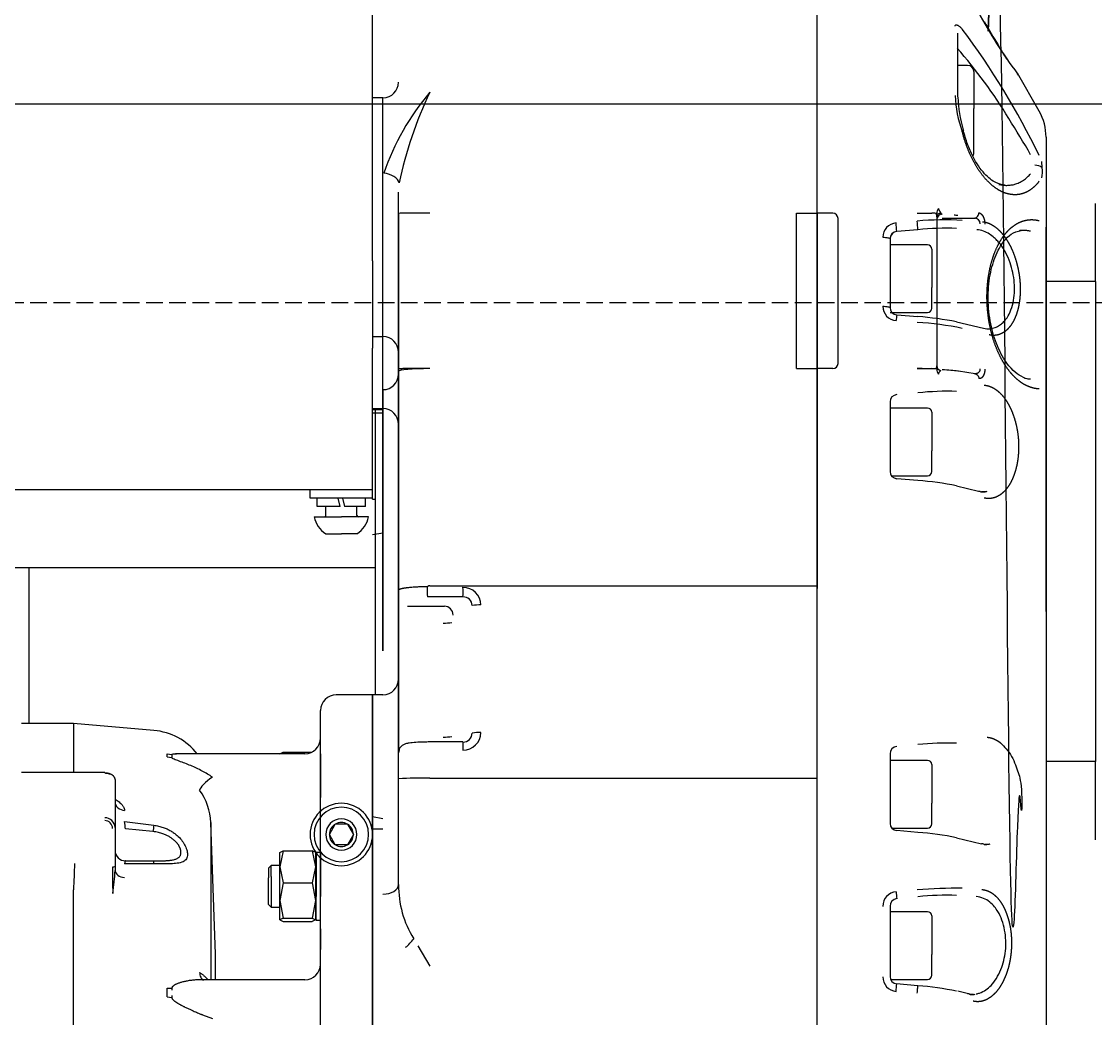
# Model space of a CAD drawing. Extents: x -1899985 to 1774885, y 556286 to 2175695.
# Drawn here: x -1659188.9 to -1658864.4, y 574281.3 to 574582.4 of the extents above; entities that cross this region are included whole.
import ezdxf

# ---------------------------------------------------------------- set-up
doc = ezdxf.new("R2010")
doc.units = 0
doc.header["$LTSCALE"] = 10
doc.header["$MEASUREMENT"] = 0
doc.linetypes.add('20剖面图$0$__DASH', pattern=[0.35, 0.25, -0.1])
doc.linetypes.add('20剖面图$0$DOTE', pattern=[2.42, 2, -0.2, 0.02, -0.2])
for name, color, linetype in [('20剖面图$0$A-AXIS-DOTE', 14, '20剖面图$0$DOTE'), ('20剖面图$0$A-LIN-V', 9, 'Continuous'), ('20剖面图$0$EWHS5T6M-1', 7, 'Continuous'), ('20剖面图$0$EWHS5T6M-3', 7, 'Continuous'), ('20剖面图$0$FHSGH10105-主梁-04', 7, 'Continuous'), ('20剖面图$0$FHSGH10105-主梁-06', 7, 'Continuous'), ('A-LIN-V', 9, 'Continuous')]:
    doc.layers.add(name, color=color, linetype=linetype)

# ---------------------------------------------------------------- blocks, each defined once
blk = doc.blocks.new('20剖面图$0$5555rrrrrrrrrrr')
at = {"layer": '20剖面图$0$EWHS5T6M-1', "color": 7, "linetype": 'Continuous'}
blk.add_line((-1631201.15, 574405.47), (-1631201.15, 574452.49), dxfattribs=at)
at = {"layer": '20剖面图$0$EWHS5T6M-3', "color": 7, "linetype": 'Continuous'}
for p, q in [((-1631097.43, 574583.28), (-1631097.43, 574624.92)), ((-1630963.08, 574596.09), (-1630963.08, 574620.99)), ((-1630963.08, 574596.09), (-1630963.08, 574620.99)), ((-1630920.56, 574594.73), (-1630920.56, 574614)), ((-1630917.66, 574604.23), (-1630920.56, 574604.23)), ((-1630915.78, 574602.35), (-1630915.78, 574591.16)), ((-1630902.28, 574601.27), (-1630902.6, 574601.72)), ((-1630902.28, 574601.27), (-1630902.6, 574601.72)), ((-1630896.01, 574590.35), (-1630902.59, 574601.83)), ((-1630896.01, 574590.35), (-1630902.59, 574601.83)), ((-1630963.08, 574447.86), (-1630963.08, 574596.09)), ((-1630963.08, 574447.05), (-1630963.08, 574596.09)), ((-1631094.29, 574594.43), (-1631097.43, 574594.43)), ((-1631094.29, 574427.38), (-1631094.29, 574594.43)), ((-1630915.78, 574577.83), (-1630915.78, 574591.16)), ((-1631097.43, 574545.15), (-1631097.43, 574583.28)), ((-1630893.93, 574582.54), (-1630893.93, 574569.04)), ((-1630893.93, 574582.54), (-1630893.93, 574569.04)), ((-1630895.14, 574573.33), (-1630895.23, 574575.18)), ((-1630893.93, 574569.04), (-1630893.93, 574439.25)), ((-1630893.93, 574569.04), (-1630893.93, 574439.25)), ((-1631089.58, 574445.75), (-1631089.58, 574565.9)), ((-1630879, 574538.92), (-1630879, 574562.49)), ((-1631089.58, 574512.49), (-1631089.58, 574559.45)), ((-1631089.58, 574559.45), (-1631089.58, 574396.6)), ((-1631080.15, 574559.59), (-1631088, 574559.59)), ((-1630969.36, 574559.59), (-1630963.08, 574559.59)), ((-1630969.36, 574512.63), (-1630969.36, 574559.59)), ((-1630963.08, 574557.05), (-1630963.08, 574559.59)), ((-1630963.08, 574559.59), (-1630963.08, 574446.22)), ((-1630958.36, 574559.59), (-1630963.08, 574559.59)), ((-1630963.08, 574557.05), (-1630963.08, 574559.59)), ((-1630963.08, 574559.59), (-1630963.08, 574447.05)), ((-1630963.08, 574552), (-1630963.08, 574557.05)), ((-1630963.08, 574552), (-1630963.08, 574557.05)), ((-1630956.79, 574514.2), (-1630956.79, 574558.02)), ((-1630932.86, 574559.59), (-1630928.5, 574559.59)), ((-1630927.02, 574559.5), (-1630926.99, 574559.49)), ((-1630926.93, 574558.5), (-1630927.02, 574559.5)), ((-1630926.93, 574558.5), (-1630926.93, 574513.44)), ((-1630925.36, 574558.08), (-1630915.62, 574558.08)), ((-1630932.67, 574554.58), (-1630939.07, 574554.03)), ((-1630939.07, 574554.03), (-1630939.07, 574554.06)), ((-1630893.93, 574439.25), (-1630893.93, 574555.31)), ((-1630893.93, 574555.31), (-1630893.93, 574529.76)), ((-1630963.08, 574516.93), (-1630963.08, 574552)), ((-1630963.08, 574516.93), (-1630963.08, 574552)), ((-1630941.08, 574551.88), (-1630941.08, 574531.05)), ((-1630929.76, 574550.01), (-1630941.08, 574550.01)), ((-1630928.5, 574548.76), (-1630928.5, 574537.1)), ((-1631097.43, 574545.15), (-1631097.43, 574518.85)), ((-1630928.5, 574545.25), (-1630928.5, 574545.24)), ((-1630928.5, 574530.84), (-1630928.5, 574537.1)), ((-1630879, 574538.92), (-1630893.93, 574538.92)), ((-1630879, 574538.92), (-1630893.93, 574538.92)), ((-1630893.93, 574538.92), (-1630893.93, 574387.79)), ((-1630879, 574538.92), (-1630879, 574393.92)), ((-1630928.5, 574534.36), (-1630928.5, 574534.35)), ((-1630941.08, 574529.58), (-1630929.76, 574529.58)), ((-1630939.07, 574528.9), (-1630932.67, 574528.35)), ((-1630893.93, 574529.76), (-1630893.93, 574507.15)), ((-1630920.97, 574526.75), (-1630912.84, 574524.81)), ((-1631097.43, 574522.32), (-1631094.29, 574522.32)), ((-1631097.43, 574517.71), (-1631097.43, 574518.85)), ((-1631097.43, 574476.06), (-1631097.43, 574517.71)), ((-1630963.08, 574512.63), (-1630963.08, 574516.93)), ((-1630963.08, 574512.63), (-1630963.08, 574516.93)), ((-1631089.58, 574511.8), (-1631089.58, 574512.49)), ((-1631089.58, 574388.76), (-1631089.58, 574511.8)), ((-1631080.15, 574512.63), (-1631088, 574512.63)), ((-1630969.36, 574512.63), (-1630963.08, 574512.63)), ((-1630963.08, 574390), (-1630963.08, 574512.63)), ((-1630958.36, 574512.63), (-1630963.08, 574512.63)), ((-1630963.08, 574388.96), (-1630963.08, 574512.63)), ((-1630932.86, 574512.63), (-1630928.5, 574512.63)), ((-1630927.02, 574512.54), (-1630926.93, 574513.44)), ((-1630926.99, 574512.53), (-1630927.02, 574512.54)), ((-1630915.39, 574511.11), (-1630920.38, 574511.86)), ((-1630915.21, 574511.13), (-1630915.27, 574511.08)), ((-1631094.29, 574506.28), (-1631094.29, 574427.38)), ((-1630893.93, 574507.15), (-1630893.93, 574387.79)), ((-1630941.08, 574502.6), (-1630941.08, 574481.57)), ((-1631097.43, 574500.57), (-1631094.29, 574500.57)), ((-1631097.43, 574500.27), (-1631094.29, 574500.27)), ((-1631094.29, 574499.21), (-1631097.43, 574499.21)), ((-1631096.65, 574500.57), (-1631096.65, 574414.11)), ((-1630929.76, 574500.71), (-1630941.08, 574500.71)), ((-1630928.5, 574499.45), (-1630928.5, 574487.8)), ((-1630928.5, 574495.95), (-1630928.5, 574495.94)), ((-1630928.5, 574481.54), (-1630928.5, 574487.8)), ((-1630928.5, 574485.05), (-1630928.5, 574485.04)), ((-1630940.66, 574480.28), (-1630929.76, 574480.28)), ((-1630932.67, 574478.84), (-1630939.07, 574479.39)), ((-1631097.43, 574476.06), (-1632012, 574476.06)), ((-1631116.29, 574473.55), (-1631116.29, 574476.06)), ((-1631097.43, 574473.55), (-1631097.43, 574476.06)), ((-1630920.97, 574477.22), (-1630914.34, 574475.64)), ((-1631097.43, 574473.55), (-1631116.29, 574473.55)), ((-1631114.17, 574471.03), (-1631114.17, 574473.55)), ((-1631107.18, 574471.03), (-1631107.85, 574473.55)), ((-1631106.55, 574473.55), (-1631105.87, 574471.03)), ((-1631099.55, 574471.03), (-1631099.55, 574473.55)), ((-1631097.43, 574473.18), (-1631097.43, 574473.55)), ((-1631097.43, 574473.18), (-1631096.65, 574473.18)), ((-1631107.18, 574471.03), (-1631114.17, 574471.03)), ((-1631111.58, 574468.28), (-1631111.58, 574471.03)), ((-1631099.55, 574471.03), (-1631105.87, 574471.03)), ((-1631102.15, 574468.28), (-1631102.15, 574471.03)), ((-1631115.11, 574467.89), (-1631106.86, 574467.89)), ((-1631098.61, 574467.89), (-1631106.86, 574467.89)), ((-1631111.58, 574462.71), (-1631106.86, 574462.71)), ((-1631110.49, 574462.71), (-1631110.49, 574462.7)), ((-1631102.15, 574462.71), (-1631106.86, 574462.71)), ((-1631094.29, 574462.94), (-1631097.43, 574462.39)), ((-1631080.15, 574447.05), (-1630963.08, 574447.05)), ((-1631089.58, 574443.56), (-1631089.58, 574445.75)), ((-1631089.58, 574435.56), (-1631089.58, 574443.56)), ((-1631070.12, 574443.68), (-1631080.83, 574443.68)), ((-1631086.9, 574440.9), (-1631075.74, 574440.9)), ((-1630893.93, 574439.25), (-1630893.93, 574393.92)), ((-1631089.58, 574401.12), (-1631089.58, 574435.56)), ((-1631097.43, 574414.11), (-1631108.43, 574414.11)), ((-1631097.43, 574414.11), (-1631097.43, 574270.67)), ((-1631094.29, 574414.11), (-1631097.43, 574414.11)), ((-1631097.43, 574155.96), (-1631097.43, 574414.11)), ((-1631089.58, 574415.51), (-1631089.58, 574405.11)), ((-1631113.15, 574158.99), (-1631113.15, 574409.4)), ((-1631187.79, 574405.47), (-1631203.5, 574405.47)), ((-1631187.79, 574405.47), (-1631187.79, 574390.61)), ((-1631163.51, 574403.35), (-1631187.79, 574405.47)), ((-1631089.58, 574396.54), (-1631089.58, 574401.12)), ((-1631070.12, 574399.86), (-1631080.15, 574399.86)), ((-1631159.5, 574395.35), (-1631159.5, 574396.27)), ((-1631159.5, 574396.27), (-1631158.09, 574396.07)), ((-1631159.5, 574395.35), (-1631158.09, 574395.13)), ((-1631158.09, 574396.07), (-1631158.09, 574395.13)), ((-1631117.86, 574396.29), (-1631156.93, 574396.29)), ((-1631125.4, 574396.3), (-1631124.49, 574396.81)), ((-1631125.4, 574396.29), (-1631125.4, 574396.33)), ((-1631124.49, 574396.81), (-1631115.71, 574396.81)), ((-1631113.15, 574396.33), (-1631113.15, 574383.05)), ((-1630941.08, 574396.32), (-1630941.08, 574375.29)), ((-1630929.76, 574394.29), (-1630941.08, 574394.29)), ((-1630928.5, 574393.03), (-1630928.5, 574381.38)), ((-1630879, 574393.92), (-1630893.93, 574393.92)), ((-1630879, 574393.92), (-1630893.93, 574393.92)), ((-1630879, 574370.35), (-1630879, 574393.92)), ((-1631178.36, 574390.61), (-1631203.5, 574390.61)), ((-1631175.22, 574388.54), (-1631175.22, 574373.99)), ((-1631089.58, 574356.8), (-1631089.58, 574388.76)), ((-1631080.15, 574388.96), (-1630963.08, 574388.96)), ((-1630963.08, 574191.06), (-1630963.08, 574388.96)), ((-1630963.08, 574191.06), (-1630963.08, 574387.91)), ((-1630928.5, 574389.53), (-1630928.5, 574389.52)), ((-1630893.93, 574387.79), (-1630893.93, 574209.92)), ((-1630893.93, 574387.79), (-1630893.93, 574209.92)), ((-1631113.15, 574375.91), (-1631113.15, 574383.05)), ((-1630928.5, 574375.12), (-1630928.5, 574381.38)), ((-1630928.5, 574378.63), (-1630928.5, 574378.62)), ((-1631172.35, 574375.8), (-1631163.51, 574374.7)), ((-1631144.86, 574335.8), (-1631146.31, 574375.53)), ((-1631146.31, 574375.53), (-1631146.31, 574328.02)), ((-1631110.49, 574371.92), (-1631108.68, 574375.06)), ((-1631105.05, 574375.06), (-1631108.68, 574375.06)), ((-1631105.05, 574375.06), (-1631103.23, 574371.92)), ((-1631097.43, 574377.31), (-1631094.29, 574376.75)), ((-1631175.22, 574373.99), (-1631175.22, 574362.32)), ((-1631163.78, 574372.8), (-1631172.08, 574373.59)), ((-1631108.68, 574368.78), (-1631110.49, 574371.92)), ((-1631103.23, 574371.92), (-1631105.05, 574368.78)), ((-1631094.29, 574373.49), (-1631097.43, 574373.49)), ((-1630940.55, 574373.86), (-1630929.76, 574373.86)), ((-1630932.67, 574372.55), (-1630939.07, 574373.11)), ((-1631105.05, 574368.78), (-1631108.68, 574368.78)), ((-1630920.97, 574370.94), (-1630913.44, 574369.14)), ((-1631124.49, 574366.97), (-1631125.4, 574362.14)), ((-1631125.4, 574366.46), (-1631124.49, 574366.97)), ((-1631125.4, 574362.14), (-1631125.4, 574366.5)), ((-1631124.49, 574366.97), (-1631115.63, 574366.97)), ((-1631114.86, 574366.54), (-1631115.63, 574366.97)), ((-1631115.63, 574366.97), (-1631114.72, 574362.14)), ((-1631114.72, 574366.5), (-1631114.72, 574362.14)), ((-1631114.44, 574366.5), (-1631114.72, 574365.4)), ((-1631114.44, 574366.5), (-1631114.44, 574353.21)), ((-1631113.15, 574366.5), (-1631114.44, 574366.5)), ((-1631113.15, 574366.5), (-1631113.15, 574353.21)), ((-1631175.22, 574362.32), (-1631175.22, 574361.09)), ((-1631163.51, 574363.07), (-1631172.35, 574363.08)), ((-1631172.08, 574363.96), (-1631163.78, 574363.94)), ((-1631128.08, 574362.57), (-1631128.86, 574361.78)), ((-1631128.86, 574361.78), (-1631128.86, 574358.82)), ((-1631128.08, 574359.19), (-1631128.08, 574362.57)), ((-1631125.4, 574362.57), (-1631128.08, 574362.57)), ((-1631125.4, 574351.97), (-1631125.4, 574362.14)), ((-1631125.4, 574362.14), (-1631124.49, 574357.31)), ((-1631114.72, 574362.14), (-1631115.63, 574357.31)), ((-1631114.72, 574362.14), (-1631114.72, 574351.97)), ((-1631128.86, 574350.78), (-1631128.86, 574358.82)), ((-1631128.08, 574359.19), (-1631128.08, 574350)), ((-1631124.49, 574357.31), (-1631125.4, 574351.97)), ((-1631124.49, 574357.31), (-1631115.63, 574357.31)), ((-1631115.63, 574357.31), (-1631114.72, 574351.97)), ((-1631187.79, 574179.54), (-1631187.79, 574355.23)), ((-1631114.44, 574346.07), (-1631114.44, 574353.21)), ((-1631113.15, 574346.07), (-1631113.15, 574353.21)), ((-1631128.86, 574350.78), (-1631128.08, 574350)), ((-1631128.08, 574350), (-1631125.4, 574350)), ((-1631125.4, 574346.11), (-1631125.4, 574351.97)), ((-1631125.4, 574351.97), (-1631124.49, 574346.62)), ((-1631114.72, 574351.97), (-1631115.63, 574346.62)), ((-1631114.72, 574351.97), (-1631114.72, 574346.11)), ((-1630941.08, 574350.3), (-1630941.08, 574329.03)), ((-1631124.49, 574346.62), (-1631125.4, 574346.11)), ((-1631125.4, 574346.11), (-1631124.49, 574345.59)), ((-1631124.49, 574346.62), (-1631115.63, 574346.62)), ((-1631124.49, 574345.59), (-1631115.63, 574345.59)), ((-1631115.63, 574346.62), (-1631114.72, 574346.11)), ((-1631114.72, 574346.11), (-1631115.63, 574345.59)), ((-1631114.72, 574347.17), (-1631114.44, 574346.07)), ((-1631114.72, 574346.07), (-1631114.72, 574346.11)), ((-1631114.44, 574346.07), (-1631113.15, 574346.07)), ((-1630929.76, 574348.59), (-1630941.08, 574348.59)), ((-1630928.5, 574347.33), (-1630928.5, 574335.68)), ((-1631113.15, 574343.38), (-1631113.15, 574337.23)), ((-1630928.5, 574343.82), (-1630928.5, 574343.82)), ((-1631144.86, 574328.02), (-1631144.86, 574335.8)), ((-1631113.15, 574330.09), (-1631113.15, 574337.23)), ((-1631083.77, 574338.24), (-1631080.15, 574332.15)), ((-1630928.5, 574329.42), (-1630928.5, 574335.68)), ((-1630928.5, 574332.93), (-1630928.5, 574332.92)), ((-1631117.86, 574328.02), (-1631149.94, 574328.02)), ((-1630940.9, 574328.16), (-1630929.76, 574328.16)), ((-1630932.67, 574326.24), (-1630939.18, 574326.81)), ((-1631159.5, 574325.54), (-1631158.09, 574325.48)), ((-1631159.5, 574322.84), (-1631159.5, 574325.54)), ((-1631159.5, 574322.84), (-1631158.09, 574322.7)), ((-1631158.09, 574325.48), (-1631158.07, 574324.9)), ((-1631158.07, 574323.28), (-1631158.09, 574322.7)), ((-1630917.34, 574323.76), (-1630920.64, 574324.56)), ((-1631148.85, 574317.49), (-1631145.82, 574316.34))]:
    blk.add_line(p, q, dxfattribs=at)
for centre, radius, start, end in [((-1630790.97, 574685.58), 139.62, 207.8147, 216.9144), ((-1630790.97, 574685.58), 139.62, 207.8147, 216.9144), ((-1631110.13, 574472.99), 238.02, 25.9154, 36.6875), ((-1631034.74, 574509.78), 151.4, 31.1783, 41.1797), ((-1630917.66, 574602.35), 1.89, 0, 90), ((-1631094.29, 574599.14), 4.71, 270, 0), ((-1631022.39, 574547.09), 75.74, 139.6913, 161.0512), ((-1630970.18, 574543.63), 121.84, 154.4985, 168.1022), ((-1630886.9, 574596.26), 34.53, 181.8555, 200.4386), ((-1630879.38, 574596.16), 41.23, 182.0863, 196.0099), ((-1630909.65, 574582.54), 15.71, 0, 29.8015), ((-1630909.65, 574582.54), 15.71, 0, 29.8015), ((-1631155.12, 574429.08), 296.24, 30.0121, 32.4783), ((-1630917.66, 574577.83), 1.89, 327.1231, 0), ((-1630897.41, 574570.21), 3.86, 53.9131, 88.9201), ((-1630904.29, 574572.03), 9.24, 348.7599, 8.0499), ((-1630924.51, 574559.51), 2.48, 142.1289, 180.5606), ((-1630958.36, 574558.02), 1.57, 0, 90), ((-1630938.91, 574552.28), 4.37, 94.6339, 179.6265), ((-1630988.14, 574551.66), 49.14, 2.8007, 5.8062), ((-1630924.7, 574468.83), 88.73, 86.479, 95.2763), ((-1630981.68, 574552.28), 49.06, 2.688, 5.7369), ((-1630915.68, 574556.2), 1.88, 5.4261, 88.2259), ((-1630938.91, 574551.87), 2.17, 94.2274, 179.4878), ((-1630923.59, 574464.54), 90.5, 88.3379, 95.7578), ((-1630929.76, 574548.76), 1.26, 0, 90), ((-1630938.91, 574531.49), 4.37, 180.3506, 265.3952), ((-1630938.91, 574531.07), 2.17, 180.5019, 265.7774), ((-1630929.76, 574530.84), 1.26, 270, 0), ((-1630917.9, 574525.74), 21.4, 171.4876, 176.2546), ((-1630939.58, 574434.38), 94.22, 78.6078, 85.7959), ((-1630937.95, 574436.38), 90.35, 78.055, 86.7698), ((-1631094.29, 574517.61), 4.71, 0, 90), ((-1630958.36, 574514.2), 1.57, 270, 0), ((-1630924.3, 574512.53), 2.68, 180.1204, 216.3422), ((-1631094.29, 574510.99), 4.71, 270, 0), ((-1630923.48, 574414.8), 91, 88.4203, 95.7989), ((-1631094.29, 574495.86), 4.71, 0, 90), ((-1630929.76, 574499.45), 1.26, 0, 90), ((-1630939.7, 574384.33), 94.76, 78.5985, 85.7461), ((-1630929.76, 574481.54), 1.26, 270, 0), ((-1630913.16, 574479.49), 4.11, 264.5277, 286.5739), ((-1631106.86, 574469.72), 8.45, 192.4855, 236.0883), ((-1631111.97, 574468.28), 0.393, 270, 0), ((-1631101.75, 574468.28), 0.393, 180, 270), ((-1631106.86, 574469.72), 8.45, 303.9117, 347.5145), ((-1631061.86, 574445.95), 19.1, 178.1204, 186.8182), ((-1631080.62, 574446.55), 0.34, 115.5124, 175.0691), ((-1631080.12, 574445.89), 1.16, 91.1511, 123.4361), ((-1631070.07, 574441.19), 5.38, 0.6276, 90.4679), ((-1631143.6, 574445.13), 73.5, 358.8719, 1.1281), ((-1631070.01, 574441), 2.68, 1.3111, 92.3612), ((-1631075.81, 574438.21), 2.69, 359.8405, 88.6371), ((-1631065.19, 574430), 11.26, 87.4575, 100.908), ((-1631075.69, 574448.23), 12.44, 268.0965, 280.2689), ((-1631094.29, 574418.83), 4.71, 270, 0), ((-1631108.43, 574409.4), 4.71, 90, 180), ((-1631165.15, 574384.56), 18.86, 38.4661, 85), ((-1631117.86, 574401.01), 4.71, 270, 0), ((-1631075.59, 574412.48), 11.14, 267.3841, 280.9814), ((-1631070.08, 574402.81), 5.39, 269.5845, 359.32), ((-1631070.1, 574402.63), 2.78, 269.6373, 358.4293), ((-1631065.2, 574391.61), 11.14, 87.3841, 100.9814), ((-1630923.48, 574308.52), 91, 88.4203, 95.7989), ((-1630929.76, 574393.03), 1.26, 0, 90), ((-1631082.5, 574275.85), 113.13, 88.8067, 93.5841), ((-1631164.05, 574374.86), 17.76, 2.1656, 35.9921), ((-1631106.86, 574371.92), 9.43, 0, 180), ((-1631106.86, 574371.92), 8.25, 0, 180), ((-1631178.29, 574373.91), 3.07, 1.4494, 91.411), ((-1631178.39, 574373.75), 2.39, 359.2434, 89.2251), ((-1631254.59, 574364.47), 83.02, 6.3059, 7.8411), ((-1631106.86, 574371.92), 4.71, 0, 180), ((-1631106.86, 574371.92), 3.63, 120, 180), ((-1631106.86, 574371.92), 3.63, 60, 120), ((-1631106.86, 574371.92), 3.63, 0, 60), ((-1630929.76, 574375.12), 1.26, 270, 0), ((-1631085.05, 574362.45), 79.41, 171.1243, 172.5133), ((-1631106.86, 574371.92), 9.43, 180, 0), ((-1631106.86, 574371.92), 8.25, 180, 0), ((-1631106.86, 574371.92), 4.71, 180, 0), ((-1631106.86, 574371.92), 3.63, 180, 240), ((-1631106.86, 574371.92), 3.63, 300, 0), ((-1630939.7, 574278.05), 94.76, 78.5985, 85.7461), ((-1631106.86, 574371.92), 3.63, 240, 300), ((-1630912.25, 574373.02), 4.14, 264.4697, 286.5306), ((-1631172.08, 574367.1), 3.14, 180.0379, 270.0378), ((-1630655.68, 574336.05), 532.45, 177.0859, 177.9353), ((-1630226.88, 574366.31), 949.13, 180.25707, 180.7349), ((-1631232.74, 574363.51), 57.58, 350.6304, 357.5894), ((-1631059.53, 574356.38), 30.04, 179.196, 212.0203), ((-1630920.85, 574210.14), 145.55, 89.3722, 94.7349), ((-1631187.96, 574355.23), 0.171, 357.1458, 1.0435), ((-1630938.85, 574350.22), 4.43, 95.3042, 180.1417), ((-1630938.83, 574350.3), 2.25, 96.1749, 179.9262), ((-1630750.44, 574370.95), 189.52, 184.9432, 185.5756), ((-1630923.56, 574266.32), 87.26, 88.2943, 95.9904), ((-1630929.76, 574347.33), 1.26, 0, 90), ((-1631117.86, 574332.73), 4.71, 270, 0), ((-1630929.76, 574329.42), 1.26, 270, 0), ((-1630938.85, 574328.92), 4.42, 179.8461, 264.708), ((-1630938.83, 574329.03), 2.24, 179.9476, 263.9475), ((-1631015.63, 574332.15), 76.75, 354.291, 356.0046), ((-1630939.64, 574233.15), 93.34, 78.4608, 85.7189), ((-1630916.56, 574327.73), 4.19, 266.1835, 287.0249)]:
    blk.add_arc(centre, radius, start, end, dxfattribs=at)
for centre, major_axis, ratio, start_param, end_param in [((-1631094.03, 574568.93), (4.64, -0.82), 0.579645, 0.23379, 1.672671), ((-1631088, 574559.45), (-1.57, 0), 0.087156, 4.712389, 6.283185), ((-1630928.5, 574559.45), (-1.57, 0), 0.087156, 3.482259, 4.712389), ((-1630925.36, 574558.5), (-1.57, 0), 0.786918, 4.994332, 6.283185), ((-1630925.36, 574557.7), (-1.57, 0), 0.996195, 4.712389, 6.283185), ((-1630932.86, 574558.22), (14.14, 0), 0.087156, 0.523599, 0.664081), ((-1630938.84, 574551.88), (2.24, -0.01), 0.981753, 1.67675, 3.141808), ((-1631088, 574512.49), (1.57, 0), 0.087156, 1.570796, 3.141593), ((-1631080.15, 574511.8), (-9.43, 0), 0.087156, 4.712389, 6.283185), ((-1630932.86, 574511.26), (15.71, 0), 0.087156, 1.187697, 1.570796), ((-1630928.5, 574512.49), (1.57, 0), 0.087156, 0.340666, 1.570796), ((-1630925.36, 574513.44), (-1.57, 0), 0.882114, 0, 1.288854), ((-1630932.86, 574511.26), (14.14, 0), 0.087156, 0.523599, 1.011737), ((-1630920.61, 574510.31), (-0.23, -1.55), 0.86273, 3.141593, 3.314816), ((-1630938.88, 574502.6), (-2.2, 0), 0.996195, 4.799655, 6.283185), ((-1630938.88, 574481.57), (2.2, 0), 0.996195, 3.141593, 4.625123), ((-1630938.88, 574396.32), (-2.2, 0), 0.996195, 4.799655, 6.283185), ((-1631145.82, 574387.8), (-3.81, -2.78), 0.246907, 4.534324, 6.060506), ((-1630938.88, 574375.29), (2.2, 0), 0.996195, 3.141593, 4.625123), ((-1631172.08, 574361.09), (3.14, 0), 0.692826, 3.141565, 4.625123), ((-1631094.29, 574356.8), (-4.71, 0), 0.616789, 1.570796, 3.141593), ((-1631087.44, 574340.27), (-3.22, -3.45), 0.378821, 1.18491, 1.960757), ((-1630938.83, 574329.03), (2.25, 0.04), 0.998994, 3.125734, 4.59105)]:
    blk.add_ellipse(centre, major_axis=major_axis, ratio=ratio, start_param=start_param, end_param=end_param, dxfattribs=at)
for points, degree, knots in [([(-1630911.72, 574401.29), (-1630910.71, 574401.22), (-1630909.71, 574400.81), (-1630908.72, 574400.39), (-1630907.77, 574399.64), (-1630906.82, 574398.9), (-1630905.96, 574397.84), (-1630905.1, 574396.79), (-1630904.37, 574395.48), (-1630903.64, 574394.17), (-1630903.06, 574392.65), (-1630902.48, 574391.14), (-1630902.08, 574389.47), (-1630901.68, 574387.81), (-1630901.48, 574386.07), (-1630901.28, 574384.34), (-1630901.28, 574382.59), (-1630901.28, 574380.85), (-1630901.48, 574379.18), (-1630901.68, 574377.5), (-1630902.08, 574375.96), (-1630902.48, 574374.42), (-1630903.06, 574373.07), (-1630903.64, 574371.73), (-1630904.37, 574370.64), (-1630905.1, 574369.55), (-1630905.96, 574368.76), (-1630906.82, 574622.97), (-1630907.77, 574622.5), (-1630908.71, 574622.04), (-1630909.71, 574621.93), (-1630910.71, 574621.82), (-1630911.72, 574622.06)], 2, [0, 0, 0, 0.0625, 0.0625, 0.125, 0.125, 0.1875, 0.1875, 0.25, 0.25, 0.3125, 0.3125, 0.375, 0.375, 0.4375, 0.4375, 0.5, 0.5, 0.5625, 0.5625, 0.625, 0.625, 0.6875, 0.6875, 0.75, 0.75, 0.8125, 0.8125, 0.875, 0.875, 0.9375, 0.9375, 1, 1, 1]), ([(-1630921.41, 574616.12), (-1630921.41, 574616.15), (-1630921.4, 574616.21), (-1630921.38, 574616.28), (-1630921.35, 574616.34), (-1630921.31, 574616.39), (-1630921.26, 574616.42), (-1630921.2, 574616.45), (-1630921.12, 574616.46), (-1630921.04, 574616.46), (-1630920.95, 574616.45), (-1630920.85, 574616.42), (-1630920.7, 574616.37), (-1630920.5, 574616.27), (-1630920.23, 574616.1), (-1630919.92, 574615.86), (-1630919.59, 574615.57), (-1630919.37, 574615.32), (-1630919.25, 574615.19)], 3, [0, 0, 0, 0, 0.044827, 0.089649, 0.134508, 0.179451, 0.224519, 0.269756, 0.315205, 0.360909, 0.406908, 0.453243, 0.499955, 0.591439, 0.686942, 0.786723, 0.891009, 1, 1, 1, 1]), ([(-1630912.63, 574617.48), (-1630911.21, 574615.02), (-1630909.78, 574612.59), (-1630907.52, 574608.82), (-1630906.64, 574607.38), (-1630905.85, 574606.12)], 3, [0, 0, 0, 0, 0.25, 0.25, 0.4283899, 0.4283899, 0.4283899, 0.4283899]), ([(-1630912.63, 574617.48), (-1630911.21, 574615.02), (-1630909.78, 574612.59), (-1630907.52, 574608.82), (-1630906.64, 574607.38), (-1630905.85, 574606.12)], 3, [0, 0, 0, 0, 0.25, 0.25, 0.4283899, 0.4283899, 0.4283899, 0.4283899]), ([(-1630919.02, 574584.79), (-1630918.95, 574584.74), (-1630918.92, 574584.68), (-1630918.93, 574584.49), (-1630919.07, 574584.34), (-1630919.25, 574584.2)], 3, [0.6278283, 0.6278283, 0.6278283, 0.6278283, 0.7554749, 0.7554749, 1, 1, 1, 1]), ([(-1630896.04, 574569.21), (-1630897.28, 574567.58), (-1630898.78, 574566.58), (-1630900.27, 574565.58), (-1630901.93, 574565.28), (-1630903.59, 574564.98), (-1630905.32, 574565.39), (-1630907.05, 574565.8), (-1630908.76, 574566.9), (-1630910.46, 574568), (-1630912.04, 574569.73), (-1630913.62, 574571.46), (-1630914.99, 574573.72), (-1630916.36, 574575.97), (-1630917.44, 574578.63), (-1630918.52, 574581.29), (-1630919.25, 574584.2)], 2, [0, 0, 0, 0.125, 0.125, 0.25, 0.25, 0.375, 0.375, 0.5, 0.5, 0.625, 0.625, 0.75, 0.75, 0.875, 0.875, 1, 1, 1]), ([(-1630906.35, 574568.01), (-1630907.36, 574568.18), (-1630909.23, 574568.57), (-1630912.72, 574571.34), (-1630915.62, 574575.55), (-1630917.79, 574580.44), (-1630918.56, 574583.15), (-1630919.01, 574584.78)], 3, [0, 0, 0, 0, 0.20239, 0.441275, 0.70926, 0.852292, 1, 1, 1, 1]), ([(-1630908.19, 574568.28), (-1630907.82, 574568.19), (-1630907.02, 574568.04), (-1630905.79, 574567.96), (-1630904.72, 574568.05), (-1630903.9, 574568.19), (-1630903.32, 574568.34), (-1630902.72, 574568.54), (-1630902.09, 574568.81), (-1630901.44, 574569.15), (-1630900.8, 574569.55), (-1630900.19, 574569.99), (-1630899.63, 574570.46), (-1630899.1, 574570.96), (-1630898.76, 574571.32), (-1630898.6, 574571.5)], 3, [0.6081582, 0.6081582, 0.6081582, 0.6081582, 0.6495039, 0.6996717, 0.7500026, 0.7714521, 0.794378, 0.8187894, 0.8446945, 0.8721015, 0.9010181, 0.9268597, 0.9519691, 0.9763484, 1, 1, 1, 1]), ([(-1630926.47, 574561.04), (-1630926.46, 574561.01), (-1630926.46, 574560.95), (-1630926.44, 574560.86), (-1630926.41, 574560.77), (-1630926.38, 574560.67), (-1630926.33, 574560.57), (-1630926.28, 574560.46), (-1630926.22, 574560.36), (-1630926.13, 574560.21), (-1630926.02, 574560.04), (-1630925.9, 574559.85), (-1630925.83, 574559.74), (-1630925.8, 574559.69)], 3, [0, 0, 0, 0, 0.046213, 0.095895, 0.149811, 0.208554, 0.272571, 0.342192, 0.417658, 0.499136, 0.665682, 0.832684, 1, 1, 1, 1]), ([(-1630915.62, 574558.08), (-1630915.27, 574558.1), (-1630914.91, 574558.29), (-1630914.41, 574558.89), (-1630914.26, 574559.31), (-1630914.26, 574559.72)], 3, [0, 0, 0, 0, 0.5, 0.5, 1, 1, 1, 1]), ([(-1630914.26, 574559.72), (-1630913.9, 574559.66), (-1630913.57, 574559.37), (-1630913.24, 574559.09), (-1630912.98, 574558.61), (-1630912.73, 574558.13), (-1630912.59, 574557.53), (-1630912.45, 574556.94), (-1630912.45, 574556.31)], 2, [0, 0, 0, 0.25, 0.25, 0.5, 0.5, 0.75, 0.75, 1, 1, 1]), ([(-1630925.8, 574559.69), (-1630925.78, 574559.66), (-1630925.75, 574559.59), (-1630925.69, 574559.51), (-1630925.63, 574559.44), (-1630925.57, 574559.37), (-1630925.5, 574559.33), (-1630925.43, 574559.29), (-1630925.39, 574559.27), (-1630925.36, 574559.27)], 3, [0, 0, 0, 0, 0.129131, 0.262792, 0.401034, 0.543884, 0.691341, 0.843389, 1, 1, 1, 1]), ([(-1630913.2, 574557), (-1630912.2, 574556.93), (-1630911.2, 574556.52), (-1630910.19, 574556.1), (-1630909.21, 574555.35), (-1630908.23, 574554.61), (-1630907.33, 574553.56), (-1630906.42, 574552.51), (-1630905.62, 574551.2), (-1630904.82, 574549.89), (-1630904.16, 574548.38), (-1630903.5, 574546.86), (-1630903.01, 574545.2), (-1630902.52, 574543.55), (-1630902.21, 574541.81), (-1630901.91, 574540.08), (-1630901.8, 574538.34), (-1630901.7, 574536.6), (-1630901.79, 574534.93), (-1630901.89, 574533.26), (-1630902.19, 574531.72), (-1630902.49, 574530.19), (-1630902.98, 574528.84), (-1630903.46, 574527.51), (-1630904.12, 574526.42), (-1630904.77, 574525.33), (-1630905.57, 574524.54), (-1630906.36, 574523.75), (-1630907.27, 574523.29), (-1630908.17, 574522.83), (-1630909.15, 574522.71), (-1630910.12, 574522.6), (-1630911.13, 574522.84)], 2, [0, 0, 0, 0.0625, 0.0625, 0.125, 0.125, 0.1875, 0.1875, 0.25, 0.25, 0.3125, 0.3125, 0.375, 0.375, 0.4375, 0.4375, 0.5, 0.5, 0.5625, 0.5625, 0.625, 0.625, 0.6875, 0.6875, 0.75, 0.75, 0.8125, 0.8125, 0.875, 0.875, 0.9375, 0.9375, 1, 1, 1]), ([(-1630896.04, 574506.51), (-1630897.55, 574506.56), (-1630899.05, 574507.15), (-1630900.56, 574507.73), (-1630901.99, 574508.83), (-1630903.42, 574509.92), (-1630904.71, 574511.48), (-1630906.01, 574513.03), (-1630907.12, 574514.99), (-1630908.22, 574516.94), (-1630909.1, 574519.21), (-1630909.97, 574521.48), (-1630910.58, 574523.97), (-1630911.18, 574526.46), (-1630911.49, 574529.07), (-1630911.8, 574531.68), (-1630911.8, 574534.3), (-1630911.8, 574536.91), (-1630911.49, 574539.43), (-1630911.18, 574541.94), (-1630910.58, 574544.25), (-1630909.97, 574546.56), (-1630909.1, 574548.57), (-1630908.23, 574550.57), (-1630907.12, 574552.2), (-1630906.01, 574553.81), (-1630904.71, 574554.98), (-1630903.42, 574556.15), (-1630901.99, 574556.81), (-1630900.56, 574557.47), (-1630899.05, 574557.6), (-1630897.55, 574557.73), (-1630896.04, 574557.33)], 2, [0, 0, 0, 0.0625, 0.0625, 0.125, 0.125, 0.1875, 0.1875, 0.25, 0.25, 0.3125, 0.3125, 0.375, 0.375, 0.4375, 0.4375, 0.5, 0.5, 0.5625, 0.5625, 0.625, 0.625, 0.6875, 0.6875, 0.75, 0.75, 0.8125, 0.8125, 0.875, 0.875, 0.9375, 0.9375, 1, 1, 1]), ([(-1630912.84, 574524.81), (-1630912.52, 574524.76), (-1630911.88, 574524.64), (-1630910.98, 574524.66), (-1630910.14, 574524.78), (-1630909.36, 574525.01), (-1630908.65, 574525.33), (-1630908.01, 574525.71), (-1630907.43, 574526.13), (-1630906.92, 574526.58), (-1630906.47, 574527.05), (-1630905.22, 574528.56), (-1630903.68, 574532.06), (-1630903.22, 574538.55), (-1630904.72, 574545.13), (-1630906.81, 574549.08), (-1630908.61, 574551.22), (-1630909.71, 574552.3), (-1630911.14, 574553.4), (-1630912.91, 574554.33), (-1630914.21, 574554.51), (-1630914.91, 574554.6)], 3, [0, 0, 0, 0, 0.033245, 0.064719, 0.094405, 0.122286, 0.148348, 0.172577, 0.194963, 0.215497, 0.234174, 0.250994, 0.381174, 0.499699, 0.614244, 0.74915, 0.778071, 0.817781, 0.868141, 0.928959, 1, 1, 1, 1]), ([(-1630900.17, 574509.7), (-1630901.91, 574510.47), (-1630904.33, 574511.84), (-1630908.41, 574518.31), (-1630910.65, 574525.07), (-1630911.66, 574532.69), (-1630911.21, 574540.2), (-1630909.41, 574546.82), (-1630906.88, 574551.14), (-1630904.32, 574553.63), (-1630902.58, 574554.09), (-1630901.44, 574554.34)], 3, [0, 0, 0, 0, 0.182956, 0.293819, 0.396585, 0.497863, 0.598718, 0.698185, 0.807965, 0.892562, 1, 1, 1, 1]), ([(-1630898.6, 574554.11), (-1630898.73, 574554.14), (-1630898.99, 574554.19), (-1630899.38, 574554.26), (-1630899.76, 574554.31), (-1630900.13, 574554.34), (-1630900.48, 574554.36), (-1630900.82, 574554.36), (-1630901.15, 574554.36), (-1630901.46, 574554.34), (-1630901.74, 574554.32), (-1630901.92, 574554.3), (-1630901.99, 574554.29)], 3, [0, 0, 0, 0, 0.0181215, 0.0356849, 0.0526911, 0.0691411, 0.085036, 0.1003767, 0.1151641, 0.129399, 0.1430824, 0.15322, 0.15322, 0.15322, 0.15322]), ([(-1630943.28, 574552.3), (-1630942.99, 574552.3), (-1630942.7, 574552.29), (-1630942.17, 574552.25), (-1630941.92, 574552.22), (-1630941.52, 574552.14), (-1630941.35, 574552.1), (-1630941.13, 574551.99), (-1630941.08, 574551.94), (-1630941.08, 574551.88)], 3, [0, 0, 0, 0, 0.25, 0.25, 0.5, 0.5, 0.75, 0.75, 1, 1, 1, 1]), ([(-1630943.28, 574531.47), (-1630942.99, 574531.47), (-1630942.7, 574531.46), (-1630942.17, 574531.41), (-1630941.92, 574531.38), (-1630941.52, 574531.31), (-1630941.35, 574531.26), (-1630941.13, 574531.16), (-1630941.08, 574531.1), (-1630941.08, 574531.05)], 3, [0, 0, 0, 0, 0.25, 0.25, 0.5, 0.5, 0.75, 0.75, 1, 1, 1, 1]), ([(-1630925.8, 574512.11), (-1630925.82, 574512.09), (-1630925.85, 574512.04), (-1630925.91, 574511.96), (-1630925.98, 574511.87), (-1630926.06, 574511.77), (-1630926.16, 574511.66), (-1630926.26, 574511.54), (-1630926.34, 574511.4), (-1630926.4, 574511.25), (-1630926.45, 574511.1), (-1630926.46, 574510.99), (-1630926.47, 574510.94)], 3, [0, 0, 0, 0, 0.096597, 0.194899, 0.294943, 0.396756, 0.500362, 0.61835, 0.725629, 0.823603, 0.914215, 1, 1, 1, 1]), ([(-1630915.62, 574511.12), (-1630915.56, 574511.12), (-1630915.45, 574511.11), (-1630915.28, 574511.12), (-1630915.13, 574511.14), (-1630914.99, 574511.17), (-1630914.86, 574511.21), (-1630914.75, 574511.25), (-1630914.64, 574511.29), (-1630914.55, 574511.34), (-1630914.43, 574511.41), (-1630914.28, 574511.52), (-1630914.12, 574511.7), (-1630913.99, 574511.89), (-1630913.9, 574512.1), (-1630913.83, 574512.32), (-1630913.82, 574512.47), (-1630913.81, 574512.55)], 3, [0, 0, 0, 0, 0.075871, 0.146671, 0.212405, 0.273077, 0.328693, 0.379262, 0.424794, 0.465303, 0.500811, 0.597627, 0.687782, 0.772055, 0.851394, 0.926938, 1, 1, 1, 1]), ([(-1630915.62, 574511.12), (-1630915.3, 574511.14), (-1630914.92, 574511), (-1630914.39, 574510.41), (-1630914.27, 574509.99), (-1630914.26, 574509.62)], 3, [0, 0, 0, 0, 0.503981, 0.503981, 1, 1, 1, 1]), ([(-1630912.45, 574512.48), (-1630912.45, 574511.86), (-1630912.59, 574511.3), (-1630912.72, 574510.75), (-1630912.98, 574510.35), (-1630913.23, 574509.95), (-1630913.57, 574509.76), (-1630913.9, 574509.57), (-1630914.26, 574509.62)], 2, [0, 0, 0, 0.25, 0.25, 0.5, 0.5, 0.75, 0.75, 1, 1, 1]), ([(-1630900.51, 574509.77), (-1630900.41, 574509.75), (-1630900.04, 574509.67), (-1630899.4, 574509.56), (-1630898.87, 574509.53), (-1630898.6, 574509.51)], 3, [0.91364602, 0.91364602, 0.91364602, 0.91364602, 0.92836282, 0.9630183, 1, 1, 1, 1]), ([(-1630912.63, 574507.63), (-1630911.63, 574507.56), (-1630910.63, 574507.15), (-1630909.64, 574506.74), (-1630908.69, 574505.99), (-1630907.75, 574505.25), (-1630906.89, 574504.2), (-1630906.04, 574503.16), (-1630905.31, 574501.85), (-1630904.58, 574500.54), (-1630904.01, 574499.03), (-1630903.43, 574497.52), (-1630903.03, 574495.87), (-1630902.64, 574494.22), (-1630902.43, 574492.49), (-1630902.23, 574490.76), (-1630902.23, 574489.02), (-1630902.23, 574487.29), (-1630902.43, 574485.62), (-1630902.64, 574483.95), (-1630903.03, 574482.42), (-1630903.43, 574480.88), (-1630904.01, 574479.54), (-1630904.58, 574478.21), (-1630905.31, 574477.12), (-1630906.04, 574476.04), (-1630906.89, 574475.25), (-1630907.75, 574474.46), (-1630908.69, 574474), (-1630909.63, 574473.54), (-1630910.63, 574473.43), (-1630911.62, 574473.31), (-1630912.63, 574473.55)], 2, [0, 0, 0, 0.0625, 0.0625, 0.125, 0.125, 0.1875, 0.1875, 0.25, 0.25, 0.3125, 0.3125, 0.375, 0.375, 0.4375, 0.4375, 0.5, 0.5, 0.5625, 0.5625, 0.625, 0.625, 0.6875, 0.6875, 0.75, 0.75, 0.8125, 0.8125, 0.875, 0.875, 0.9375, 0.9375, 1, 1, 1]), ([(-1630913.49, 574475.51), (-1630913.43, 574475.51), (-1630913.07, 574475.47), (-1630912.48, 574475.49), (-1630911.96, 574475.55), (-1630911.73, 574475.6)], 3, [0.02892131, 0.02892131, 0.02892131, 0.02892131, 0.03559755, 0.06539483, 0.0893273, 0.0893273, 0.0893273, 0.0893273]), ([(-1631089.58, 574445.75), (-1631089.57, 574445.77), (-1631089.57, 574445.8), (-1631089.55, 574445.84), (-1631089.51, 574445.89), (-1631089.46, 574445.93), (-1631089.39, 574445.97), (-1631089.32, 574446.01), (-1631089.23, 574446.05), (-1631089.14, 574446.09), (-1631089.04, 574446.12), (-1631088.93, 574446.16), (-1631088.81, 574446.19), (-1631088.69, 574446.22), (-1631088.56, 574446.25), (-1631088.43, 574446.28), (-1631088.29, 574446.31), (-1631088.15, 574446.34), (-1631088.01, 574446.36), (-1631087.87, 574446.39), (-1631087.73, 574446.41), (-1631087.59, 574446.43), (-1631087.45, 574446.45), (-1631087.31, 574446.47), (-1631087.17, 574446.49), (-1631086.9, 574446.52), (-1631086.47, 574446.57), (-1631085.85, 574446.63), (-1631085.19, 574446.69), (-1631084.5, 574446.74), (-1631083.78, 574446.77), (-1631083.05, 574446.81), (-1631082.29, 574446.83), (-1631081.53, 574446.85), (-1631081.02, 574446.85), (-1631080.76, 574446.85)], 3, [0, 0, 0, 0, 0.027471, 0.054365, 0.080681, 0.10642, 0.131582, 0.156167, 0.180175, 0.203606, 0.226459, 0.248735, 0.270434, 0.291556, 0.312101, 0.332068, 0.351458, 0.370272, 0.388508, 0.406167, 0.423249, 0.439754, 0.455681, 0.471032, 0.485806, 0.500003, 0.556902, 0.613462, 0.669684, 0.725569, 0.781119, 0.836335, 0.89122, 0.945774, 1, 1, 1, 1]), ([(-1631080.15, 574399.86), (-1631080.78, 574399.86), (-1631082.16, 574399.85), (-1631084.47, 574399.75), (-1631086.27, 574399.57), (-1631087.28, 574399.39), (-1631088.23, 574399.02), (-1631089.03, 574398.34), (-1631089.49, 574397.47), (-1631089.55, 574396.91), (-1631089.58, 574396.6)], 3, [0, 0, 0, 0, 0.127876, 0.328514, 0.539358, 0.689471, 0.783591, 0.862762, 0.935729, 1, 1, 1, 1]), ([(-1631070.12, 574399.85), (-1631070.12, 574399.89), (-1631070.12, 574399.85), (-1631070.12, 574399.64), (-1631070.12, 574399.46), (-1631070.12, 574399.01), (-1631070.12, 574398.73), (-1631070.12, 574398.11), (-1631070.12, 574397.77), (-1631070.12, 574397.42)], 3, [0, 0, 0, 0, 0.25, 0.25, 0.5, 0.5, 0.75, 0.75, 1, 1, 1, 1]), ([(-1631158.09, 574396.07), (-1631158.11, 574396.17), (-1631157.94, 574396.23), (-1631157.53, 574396.28), (-1631157.37, 574396.28), (-1631157.02, 574396.29), (-1631156.84, 574396.29), (-1631156.64, 574396.29)], 3, [0, 0, 0, 0, 0.125, 0.125, 0.1875, 0.1875, 0.25, 0.25, 0.25, 0.25]), ([(-1631145.82, 574389.21), (-1631146.75, 574389.86), (-1631147.79, 574390.48), (-1631150.03, 574391.67), (-1631151.18, 574392.21), (-1631153.54, 574393.21), (-1631154.74, 574393.66), (-1631156.41, 574394.28), (-1631156.94, 574394.47), (-1631157.8, 574394.83), (-1631158.12, 574395), (-1631158.09, 574395.13)], 3, [0, 0, 0, 0, 0.25, 0.25, 0.5, 0.5, 0.75, 0.75, 0.875, 0.875, 1, 1, 1, 1]), ([(-1631175.22, 574388.54), (-1631175.22, 574388.58), (-1631175.22, 574388.66), (-1631175.24, 574388.79), (-1631175.28, 574388.92), (-1631175.32, 574389.04), (-1631175.38, 574389.16), (-1631175.45, 574389.27), (-1631175.53, 574389.38), (-1631175.62, 574389.49), (-1631175.71, 574389.59), (-1631175.82, 574389.68), (-1631175.93, 574389.77), (-1631176.05, 574389.86), (-1631176.17, 574389.93), (-1631176.3, 574390.01), (-1631176.43, 574390.07), (-1631176.56, 574390.13), (-1631176.7, 574390.19), (-1631176.84, 574390.23), (-1631176.98, 574390.28), (-1631177.12, 574390.32), (-1631177.27, 574390.35), (-1631177.41, 574390.38), (-1631177.55, 574390.4), (-1631177.69, 574390.42), (-1631177.83, 574390.43), (-1631177.96, 574390.44), (-1631178.1, 574390.45), (-1631178.23, 574390.46), (-1631178.32, 574390.46), (-1631178.36, 574390.46)], 3, [0, 0, 0, 0, 0.043815, 0.086945, 0.129389, 0.171151, 0.212229, 0.252628, 0.292346, 0.331388, 0.369753, 0.407445, 0.444466, 0.480818, 0.516503, 0.551525, 0.585887, 0.619591, 0.652642, 0.685043, 0.716798, 0.747913, 0.778391, 0.808237, 0.837458, 0.866059, 0.894046, 0.921426, 0.948207, 0.974395, 1, 1, 1, 1]), ([(-1631175.22, 574381.77), (-1631175.22, 574381.18), (-1631174.94, 574380.51), (-1631173.84, 574379.51), (-1631173.06, 574379.23), (-1631172.35, 574379.17)], 3, [0, 0, 0, 0, 0.5, 0.5, 1, 1, 1, 1]), ([(-1631175.2, 574382.61), (-1631175.01, 574382.48), (-1631174.39, 574382.06), (-1631173.66, 574381.48), (-1631173.13, 574380.91), (-1631172.86, 574380.57), (-1631172.67, 574380.27), (-1631172.53, 574379.99), (-1631172.43, 574379.72), (-1631172.36, 574379.45), (-1631172.35, 574379.26), (-1631172.35, 574379.17)], 3, [0.1382956, 0.1382956, 0.1382956, 0.1382956, 0.2500172, 0.4998753, 0.6030875, 0.6772768, 0.7499776, 0.8148651, 0.874988, 0.9374957, 1, 1, 1, 1]), ([(-1631155.33, 574366.52), (-1631155.33, 574366.58), (-1631155.33, 574366.72), (-1631155.36, 574366.93), (-1631155.39, 574367.14), (-1631155.44, 574367.35), (-1631155.5, 574367.56), (-1631155.57, 574367.78), (-1631155.66, 574368), (-1631155.77, 574368.21), (-1631155.88, 574368.43), (-1631156.01, 574368.65), (-1631156.16, 574368.87), (-1631156.32, 574369.08), (-1631156.49, 574369.3), (-1631156.67, 574369.51), (-1631156.87, 574369.73), (-1631157.08, 574369.94), (-1631157.31, 574370.15), (-1631157.55, 574370.35), (-1631157.8, 574370.55), (-1631158.24, 574370.88), (-1631158.89, 574371.31), (-1631159.8, 574371.77), (-1631160.88, 574372.21), (-1631162.21, 574372.58), (-1631163.23, 574372.72), (-1631163.78, 574372.8)], 3, [0, 0, 0, 0, 0.025288, 0.050219, 0.074845, 0.099219, 0.123396, 0.147433, 0.171387, 0.195316, 0.219278, 0.243332, 0.267533, 0.291939, 0.316604, 0.341581, 0.366922, 0.392675, 0.418887, 0.445603, 0.472864, 0.500709, 0.581938, 0.664866, 0.750426, 0.865857, 1, 1, 1, 1]), ([(-1631163.51, 574374.7), (-1631163.03, 574374.63), (-1631162.09, 574374.49), (-1631160.75, 574374.1), (-1631159.52, 574373.62), (-1631158.4, 574373.05), (-1631157.4, 574372.39), (-1631156.28, 574371.5), (-1631155.15, 574370.32), (-1631154.16, 574368.82), (-1631153.52, 574367.32), (-1631153.28, 574365.81), (-1631153.56, 574364.48), (-1631154.65, 574363.58), (-1631156.33, 574363.19), (-1631158.41, 574363.04), (-1631160.78, 574363.05), (-1631162.57, 574363.07), (-1631163.51, 574363.07)], 3, [0, 0, 0, 0, 0.046911, 0.091358, 0.133588, 0.173887, 0.212578, 0.250021, 0.313574, 0.374949, 0.43869, 0.499966, 0.579793, 0.660027, 0.750395, 0.825815, 0.908239, 1, 1, 1, 1]), ([(-1630912.7, 574368.94), (-1630912.72, 574368.95), (-1630912.74, 574368.96), (-1630912.97, 574369.07), (-1630913.2, 574369.13), (-1630913.44, 574369.14)], 3, [0.727826, 0.727826, 0.727826, 0.727826, 0.75, 0.75, 1, 1, 1, 1]), ([(-1630912.58, 574369.01), (-1630912.52, 574369.01), (-1630912.16, 574368.98), (-1630911.57, 574368.99), (-1630911.04, 574369.05), (-1630910.81, 574369.1)], 3, [0.02891952, 0.02891952, 0.02891952, 0.02891952, 0.03559223, 0.06538625, 0.08931758, 0.08931758, 0.08931758, 0.08931758]), ([(-1631163.78, 574363.94), (-1631163.62, 574363.94), (-1631163.3, 574363.95), (-1631162.82, 574363.95), (-1631162.35, 574363.95), (-1631161.9, 574363.96), (-1631161.46, 574363.96), (-1631161.03, 574363.97), (-1631160.62, 574363.98), (-1631160.22, 574364), (-1631159.83, 574364.02), (-1631159.45, 574364.04), (-1631159.09, 574364.07), (-1631158.74, 574364.11), (-1631158.4, 574364.15), (-1631158, 574364.21), (-1631157.55, 574364.29), (-1631157.08, 574364.42), (-1631156.67, 574364.57), (-1631156.31, 574364.75), (-1631156.01, 574364.96), (-1631155.76, 574365.2), (-1631155.57, 574365.47), (-1631155.43, 574365.78), (-1631155.35, 574366.13), (-1631155.34, 574366.38), (-1631155.33, 574366.52)], 3, [0, 0, 0, 0, 0.039878, 0.078912, 0.117144, 0.154619, 0.191384, 0.227489, 0.262988, 0.297935, 0.332389, 0.366411, 0.400064, 0.433413, 0.466526, 0.499471, 0.55456, 0.607472, 0.65855, 0.708176, 0.756766, 0.804764, 0.852628, 0.900824, 0.949803, 1, 1, 1, 1]), ([(-1631175.22, 574362.32), (-1631175.22, 574362.25), (-1631175.3, 574362.18), (-1631175.59, 574362.08), (-1631175.8, 574362.05), (-1631176, 574362.05)], 3, [0, 0, 0, 0, 0.5, 0.5, 1, 1, 1, 1]), ([(-1631172.08, 574363.96), (-1631172.08, 574363.95), (-1631172.1, 574363.96), (-1631172.13, 574363.95), (-1631172.15, 574363.92), (-1631172.17, 574363.88), (-1631172.2, 574363.84), (-1631172.22, 574363.78), (-1631172.24, 574363.71), (-1631172.25, 574363.64), (-1631172.27, 574363.57), (-1631172.29, 574363.49), (-1631172.3, 574363.41), (-1631172.32, 574363.33), (-1631172.33, 574363.24), (-1631172.34, 574363.16), (-1631172.35, 574363.11), (-1631172.35, 574363.08)], 3, [0, 0, 0, 0, 0.087736, 0.172459, 0.254169, 0.332866, 0.408552, 0.481226, 0.550891, 0.617546, 0.681193, 0.741833, 0.799468, 0.8541, 0.905731, 0.954363, 1, 1, 1, 1]), ([(-1630913.36, 574355.3), (-1630912.37, 574355.23), (-1630911.41, 574354.82), (-1630910.46, 574354.42), (-1630909.58, 574353.68), (-1630908.7, 574352.94), (-1630907.93, 574351.91), (-1630907.16, 574350.87), (-1630906.54, 574349.58), (-1630905.91, 574348.29), (-1630905.46, 574346.79), (-1630905, 574345.3), (-1630904.73, 574343.66), (-1630904.47, 574342.03), (-1630904.4, 574340.32), (-1630904.33, 574338.61), (-1630904.46, 574336.89), (-1630904.59, 574335.17), (-1630904.92, 574333.52), (-1630905.24, 574331.87), (-1630905.76, 574330.35), (-1630906.26, 574328.84), (-1630906.94, 574327.51), (-1630907.61, 574326.19), (-1630908.42, 574325.11), (-1630909.22, 574324.04), (-1630910.13, 574323.26), (-1630911.03, 574322.48), (-1630912.01, 574322.02), (-1630912.98, 574321.57), (-1630913.97, 574321.45), (-1630914.97, 574321.34), (-1630915.95, 574321.58)], 2, [0, 0, 0, 0.0625, 0.0625, 0.125, 0.125, 0.1875, 0.1875, 0.25, 0.25, 0.3125, 0.3125, 0.375, 0.375, 0.4375, 0.4375, 0.5, 0.5, 0.5625, 0.5625, 0.625, 0.625, 0.6875, 0.6875, 0.75, 0.75, 0.8125, 0.8125, 0.875, 0.875, 0.9375, 0.9375, 1, 1, 1]), ([(-1630915.07, 574323.77), (-1630914.72, 574323.83), (-1630913.72, 574324.09), (-1630912.18, 574324.87), (-1630909.86, 574326.84), (-1630907.51, 574330.56), (-1630905.89, 574336.74), (-1630906.21, 574343.38), (-1630907.8, 574347.78), (-1630909.58, 574350.24), (-1630911.05, 574351.66), (-1630912.9, 574352.83), (-1630914.31, 574353.05), (-1630915.07, 574353.16)], 3, [0.089227, 0.089227, 0.089227, 0.089227, 0.1254863, 0.1918246, 0.2509131, 0.3864299, 0.5001424, 0.6195056, 0.7492603, 0.7950378, 0.8521868, 0.9205802, 1, 1, 1, 1]), ([(-1631149.68, 574330.24), (-1631149.58, 574330.17), (-1631149.37, 574330.04), (-1631149.07, 574329.83), (-1631148.78, 574329.61), (-1631148.5, 574329.39), (-1631148.24, 574329.16), (-1631147.99, 574328.92), (-1631147.76, 574328.68), (-1631147.54, 574328.44), (-1631147.36, 574328.22), (-1631147.25, 574328.08), (-1631147.21, 574328.03)], 3, [0, 0, 0, 0, 0.0512179, 0.1029462, 0.155185, 0.2079344, 0.2611942, 0.3149645, 0.3692452, 0.4240363, 0.4793377, 0.5145566, 0.5145566, 0.5145566, 0.5145566]), ([(-1631149.68, 574330.24), (-1631149.66, 574329.72), (-1631149.54, 574329.23), (-1631149.14, 574328.39), (-1631148.85, 574328.04), (-1631148.49, 574327.79)], 3, [0, 0, 0, 0, 0.25, 0.25, 0.5, 0.5, 0.5, 0.5]), ([(-1631149.9, 574328.02), (-1631150.06, 574328.02), (-1631150.4, 574328.01), (-1631150.95, 574327.98), (-1631151.56, 574327.93), (-1631152.4, 574327.84), (-1631153.37, 574327.69), (-1631154.34, 574327.49), (-1631155, 574327.33), (-1631155.48, 574327.19), (-1631155.88, 574327.07), (-1631156.29, 574326.92), (-1631156.65, 574326.77), (-1631156.98, 574326.61), (-1631157.26, 574326.46), (-1631157.5, 574326.3), (-1631157.71, 574326.13), (-1631157.87, 574325.97), (-1631157.98, 574325.81), (-1631158.07, 574325.65), (-1631158.08, 574325.54), (-1631158.09, 574325.48)], 3, [0.3257543, 0.3257543, 0.3257543, 0.3257543, 0.3613853, 0.4062751, 0.4527727, 0.500881, 0.5992214, 0.6735374, 0.723826, 0.7500871, 0.7851314, 0.8174815, 0.8471724, 0.87425, 0.8987742, 0.9208263, 0.9405178, 0.9580058, 0.9735141, 0.9873631, 1, 1, 1, 1]), ([(-1630932.86, 574323.95), (-1630932.84, 574324.26), (-1630932.81, 574324.57), (-1630932.76, 574325.15), (-1630932.74, 574325.41), (-1630932.7, 574325.84), (-1630932.69, 574326.01), (-1630932.67, 574326.22), (-1630932.67, 574326.26), (-1630932.67, 574326.23)], 3, [0, 0, 0, 0, 0.25, 0.25, 0.5, 0.5, 0.75, 0.75, 1, 1, 1, 1]), ([(-1630916.91, 574323.59), (-1630916.93, 574323.61), (-1630916.96, 574323.62), (-1630917.19, 574323.74), (-1630917.43, 574323.8), (-1630917.66, 574323.81)], 3, [0.7219654, 0.7219654, 0.7219654, 0.7219654, 0.75, 0.75, 1, 1, 1, 1]), ([(-1630916.84, 574323.68), (-1630916.79, 574323.68), (-1630916.49, 574323.65), (-1630916.18, 574323.65), (-1630915.91, 574323.66)], 3, [0.02843259, 0.02843259, 0.02843259, 0.02843259, 0.03301271, 0.06025536, 0.06025536, 0.06025536, 0.06025536]), ([(-1631158.09, 574322.7), (-1631158.09, 574322.67), (-1631158.09, 574322.61), (-1631158.07, 574322.52), (-1631158.03, 574322.42), (-1631157.97, 574322.32), (-1631157.91, 574322.22), (-1631157.82, 574322.12), (-1631157.72, 574322.01), (-1631157.61, 574321.9), (-1631157.48, 574321.78), (-1631157.33, 574321.66), (-1631157.17, 574321.53), (-1631156.99, 574321.4), (-1631156.8, 574321.27), (-1631156.59, 574321.14), (-1631156.36, 574321), (-1631156.12, 574320.85), (-1631155.87, 574320.71), (-1631155.6, 574320.56), (-1631155.31, 574320.4), (-1631155.01, 574320.25), (-1631154.69, 574320.09), (-1631154.14, 574319.82), (-1631153.39, 574319.46), (-1631152.48, 574319.04), (-1631151.67, 574318.67), (-1631150.96, 574318.36), (-1631150.34, 574318.1), (-1631149.83, 574317.88), (-1631149.42, 574317.71), (-1631149.1, 574317.59), (-1631148.92, 574317.52), (-1631148.85, 574317.49)], 3, [0, 0, 0, 0, 0.008829, 0.018136, 0.028111, 0.038907, 0.050647, 0.063425, 0.077315, 0.092374, 0.108648, 0.126171, 0.144972, 0.165074, 0.186496, 0.209254, 0.233361, 0.258828, 0.285663, 0.313875, 0.343471, 0.374456, 0.406836, 0.440615, 0.542663, 0.634738, 0.71684, 0.788967, 0.85112, 0.9033, 0.945505, 0.977738, 1, 1, 1, 1])]:
    blk.add_open_spline(points, degree=degree, knots=knots, dxfattribs=at)
for points, degree in [([(-1630914.34, 574475.64), (-1630914.1, 574475.63), (-1630913.85, 574475.56), (-1630913.61, 574475.43)], 3), ([(-1631178.36, 574390.5), (-1631177.5, 574390.5), (-1631176.85, 574390.21)], 2), ([(-1631163.78, 574363.94), (-1631163.68, 574363.92), (-1631163.58, 574363.6), (-1631163.51, 574363.07)], 3)]:
    blk.add_open_spline(points, degree=degree, dxfattribs=at)
at = {"layer": '20剖面图$0$FHSGH10105-主梁-04', "color": 7, "linetype": 'Continuous'}
blk.add_line((-1626775.25, 574592.49), (-1636490.71, 574592.49), dxfattribs=at)
at = {"layer": '20剖面图$0$FHSGH10105-主梁-06', "color": 7, "linetype": 'Continuous'}
blk.add_line((-1631096.65, 574452.49), (-1631460.43, 574452.49), dxfattribs=at)
blk = doc.blocks.new('20剖面图')
at = {"layer": '20剖面图$0$A-AXIS-DOTE', "linetype": '20剖面图$0$__DASH', "ltscale": 2}
blk.add_line((-1647680.24, 574497.45), (-1670280, 574497.45), dxfattribs=at)
at = {"layer": '20剖面图$0$A-LIN-V'}
blk.add_blockref('20剖面图$0$5555rrrrrrrrrrr', (-27985.4, -35.04), dxfattribs=at)

msp = doc.modelspace()

# ---------------------------------------------------------------- block references
at = {"layer": 'A-LIN-V'}
msp.add_blockref('20剖面图', (0, 0), dxfattribs=at)

doc.saveas('drawing.dxf')
